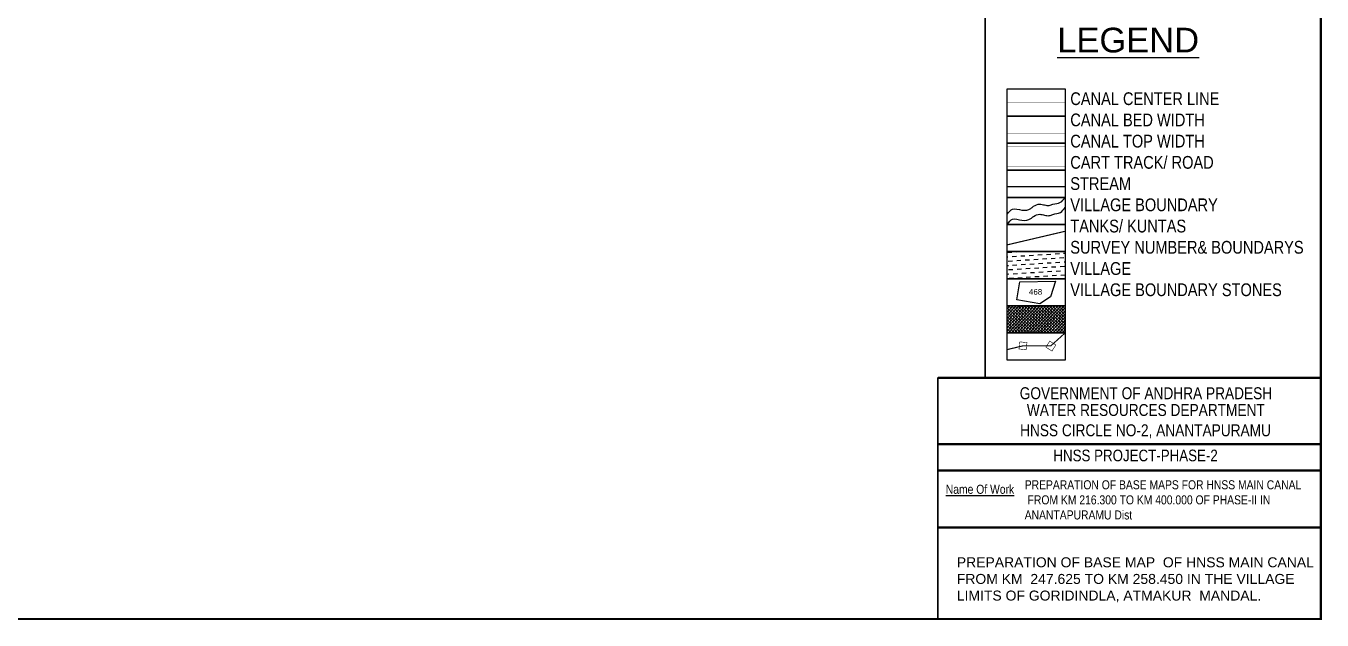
# Model space of a CAD drawing. Header units: feet. Extents: x 751091 to 766702, y 1607162 to 1618807.
# Drawn here: x 760583 to 766420, y 1607162 to 1609837 of the extents above; entities that cross this region are included whole.
import ezdxf
from ezdxf.enums import TextEntityAlignment as Align

# ---------------------------------------------------------------- set-up
doc = ezdxf.new("R2010")
doc.units = ezdxf.units.FT
doc.header["$LTSCALE"] = 15
doc.header["$MEASUREMENT"] = 0
doc.linetypes.add('ACAD_ISO02W100', pattern=[15, 12, -3])
doc.linetypes.add('HIDDEN2', pattern=[0.1875, 0.125, -0.0625])
for name, color, linetype in [('CANAL1', 7, 'Continuous'), ('FRAME 025', 7, 'Continuous'), ('PLOT NO', 7, 'Continuous'), ('ROADS', 6, 'Continuous'), ('TABLE', 7, 'Continuous'), ('tank', 4, 'Continuous'), ('TITLEBLOCK', 7, 'Continuous'), ('VILLAGE', 30, 'Continuous'), ('VILLAGE STONES', 240, 'Continuous')]:
    doc.layers.add(name, color=color, linetype=linetype)
doc.layers.add('VILLAGE BOUNDRY', color=5, linetype='HIDDEN2', lineweight=100)
doc.styles.add('A', font='arial.ttf')
doc.styles.add('ARIALN', font='ARIALN.TTF')
doc.styles.get("Standard").update_dxf_attribs({"font": 'arial.ttf'})
doc.linetypes.add('DOTS', pattern='A,1e-06,-3,["●",Standard,S=3,R=0,X=-1.25,Y=-1.25],-3', length=6.000001)

msp = doc.modelspace()

# ---------------------------------------------------------------- hatches: boundary and pattern name
at = {"layer": 'tank'}
h = msp.add_hatch(dxfattribs=at)
h.set_pattern_fill('DASH', color=256, scale=155.073203, angle=3.54054, style=0)
h.set_pattern_definition([(3.5405362, (-221914.732, -557176.16), (18.15009066, 20.54421523), [19.38415036, -19.38415036])])
h.paths.add_polyline_path([(765002.5, 1608820.9), (765262.9, 1608820.9), (765262.9, 1608698.8), (765002.5, 1608698.8)])
at = {"layer": 'VILLAGE', "linetype": 'Continuous'}
h = msp.add_hatch(dxfattribs=at)
h.set_pattern_fill('SACNCR', color=256, scale=104.157475, angle=1.53032, style=0)
h.set_pattern_definition([(46.53031993, (-221914.732, -557176.16), (-7.086664984, 6.717870275), []), (46.53031993, (-221907.829, -557175.975), (-7.086664984, 6.717870275), [0, -9.764763265])])
h.paths.add_polyline_path([(765002.5, 1608576.7), (765262.9, 1608576.7), (765262.9, 1608454.7), (765002.5, 1608454.7)])

# ---------------------------------------------------------------- linework, layer by layer
at = {"layer": 'CANAL1', "color": 1, "linetype": 'HIDDEN2', "ltscale": 100, "const_width": 1.28}
msp.add_lwpolyline([(765002.5, 1609492.5), (765262.9, 1609492.5)], dxfattribs=at)
at = {"layer": 'CANAL1', "color": 5, "ltscale": 100, "const_width": 1.28}
for points in [[(765262.9, 1609389.5), (765002.5, 1609389.5)], [(765262.9, 1609351.2), (765002.5, 1609351.2)]]:
    msp.add_lwpolyline(points, dxfattribs=at)
at = {"layer": 'CANAL1', "color": 1, "ltscale": 100, "const_width": 1.28}
for points in [[(765262.9, 1609292.9), (765002.5, 1609292.9)], [(765262.9, 1609203.6), (765002.5, 1609203.6)]]:
    msp.add_lwpolyline(points, dxfattribs=at)
at = {"layer": 'FRAME 025', "lineweight": -3, "const_width": 10.5}
for points in [[(764689.8, 1608251.9), (766415, 1608251.9)], [(764689.5, 1607954.3), (766414.7, 1607954.3)], [(764689.5, 1607835.3), (766414.7, 1607835.3)], [(764689.5, 1607578.7), (766414.7, 1607578.7)]]:
    msp.add_lwpolyline(points, dxfattribs=at)
at = {"layer": 'PLOT NO'}
for points in [[(765002.5, 1609553.5), (765262.9, 1609553.5), (765262.9, 1609431.4), (765002.5, 1609431.4)], [(765002.5, 1609431.4), (765262.9, 1609431.4), (765262.9, 1609309.3), (765002.5, 1609309.3)], [(765002.5, 1609309.3), (765262.9, 1609309.3), (765262.9, 1609187.2), (765002.5, 1609187.2)], [(765002.5, 1609187.2), (765262.9, 1609187.2), (765262.9, 1609065.1), (765002.5, 1609065.1)], [(765002.5, 1609065.1), (765262.9, 1609065.1), (765262.9, 1608943), (765002.5, 1608943)], [(765002.5, 1608943), (765262.9, 1608943), (765262.9, 1608820.9), (765002.5, 1608820.9)], [(765002.5, 1608820.9), (765262.9, 1608820.9), (765262.9, 1608698.8), (765002.5, 1608698.8)], [(765002.5, 1608698.8), (765262.9, 1608698.8), (765262.9, 1608576.7), (765002.5, 1608576.7)], [(765002.5, 1608576.7), (765262.9, 1608576.7), (765262.9, 1608454.7), (765002.5, 1608454.7)], [(765002.5, 1608454.7), (765262.9, 1608454.7), (765262.9, 1608332.6), (765002.5, 1608332.6)]]:
    msp.add_lwpolyline(points, close=True, dxfattribs=at)
at = {"layer": 'PLOT NO', "color": 6, "linetype": 'DOTS'}
msp.add_lwpolyline([(765002.5, 1609113.4), (765262.9, 1609113.4)], dxfattribs=at)
at = {"layer": 'PLOT NO'}
msp.add_lwpolyline([(765046.1, 1608604), (765059.4, 1608684.5), (765220.2, 1608688), (765197, 1608617.5), (765148.4, 1608585.2), (765046.1, 1608604)], dxfattribs=at)
at = {"layer": 'PLOT NO', "color": 4}
for points in [[(765002.5, 1608989.6), (765026.4, 1609012.6), (765068.2, 1609007.7), (765109.1, 1609015.5), (765121.1, 1609025.2), (765148.6, 1609034.6), (765170.4, 1609031), (765191.8, 1609028.8), (765208, 1609034), (765241.7, 1609043), (765262.9, 1609065.1)], [(765002.5, 1608943.8), (765026.4, 1608966.9), (765068.2, 1608962), (765109.1, 1608969.8), (765121.1, 1608979.5), (765148.6, 1608988.9), (765170.4, 1608985.3), (765191.8, 1608983.1), (765208, 1608988.2), (765241.7, 1608997.3), (765262.9, 1609019.4)]]:
    msp.add_spline(points, degree=3, dxfattribs=at)
at = {"layer": 'ROADS', "linetype": 'HIDDEN2', "ltscale": 10, "const_width": 1}
msp.add_lwpolyline([(765002.5, 1609138.9), (765262.9, 1609138.9)], dxfattribs=at)
at = {"layer": 'VILLAGE', "color": 5, "linetype": 'Continuous', "const_width": 6.42}
for points in [[(764903, 1609909.9), (766415, 1609909.9), (766415, 1608251.9), (764903, 1608251.9)], [(764689.8, 1608251.9), (766414.7, 1608251.9), (766414.7, 1607166.8), (764689.8, 1607166.8)]]:
    msp.add_lwpolyline(points, close=True, dxfattribs=at)
at = {"layer": 'VILLAGE BOUNDRY', "linetype": 'ACAD_ISO02W100', "ltscale": 2, "const_width": 5.11}
for points in [[(765002.5, 1608851.4), (765262.9, 1608912.5)], [(765002.5, 1608379.9), (765074.5, 1608396.9), (765199, 1608396.9), (765262.9, 1608454.7)]]:
    msp.add_lwpolyline(points, dxfattribs=at)
at = {"layer": 'VILLAGE STONES', "color": 5, "const_width": 10}
msp.add_lwpolyline([(751095.8, 1618802.4), (766414.7, 1618802.4), (766414.7, 1607166.8), (751095.8, 1607166.8)], close=True, dxfattribs=at)
at = {"layer": 'VILLAGE STONES', "const_width": 2.59}
for points in [[(765058.9, 1608414.7), (765091.1, 1608411.1), (765087.5, 1608378.9), (765055.3, 1608382.5)], [(765176.4, 1608390.8), (765194, 1608418), (765221.2, 1608400.4), (765203.6, 1608373.2)]]:
    msp.add_lwpolyline(points, close=True, dxfattribs=at)

# ---------------------------------------------------------------- texts
at = {"layer": 'PLOT NO'}
msp.add_text('468', height=25.53, rotation=358.68771, dxfattribs=at).set_placement((765130.1, 1608640), align=Align.MIDDLE_CENTER)
at = {"layer": 'TABLE', "extrusion": (0.000201441, 0.004807, 0.999988), "style": 'A'}
msp.add_text('%%ULEGEND', height=111.23, rotation=359.99994, dxfattribs=at).set_placement((765546.9, 1609754.2, 7892.1), align=Align.MIDDLE)
at = {"layer": 'TITLEBLOCK', "extrusion": (0.000201441, 0.004807, 0.999988), "style": 'ARIALN'}
for s, height, p in [('GOVERNMENT OF ANDHRA PRADESH ', 53.807, (765058.6, 1608137, 7876)), ('WATER RESOURCES DEPARTMENT  ', 53.807, (765090.7, 1608061.5, 7875)), ('HNSS CIRCLE NO-2, ANANTAPURAMU', 53.807, (765060.2, 1607970.2, 7874.6)), ('HNSS PROJECT-PHASE-2', 52.4, (765210.2, 1607857.5, 7876.9)), ('%%UName Of Work', 40.687, (764725.5, 1607711.2, 7877.4))]:
    msp.add_text(s, height=height, rotation=359.99994, dxfattribs=at).set_placement(p)
at = {"layer": 'TITLEBLOCK', "extrusion": (0.000201441, 0.004807, 0.999988), "attachment_point": 1, "text_direction": (1, -1e-06, -0.000201), "style": 'ARIALN'}
for s, insert, char_height, width in [('CANAL CENTER LINE \\PCANAL BED WIDTH {\\H1.5288x; }\\PCANAL TOP WIDTH {\\H1.3525x; }\\PCART TRACK/ ROAD{\\H1.4113x; }\\PSTREAM {\\H1.3917x; }\\PVILLAGE BOUNDARY{\\H1.3982x; }\\PTANKS/ KUNTAS{\\H1.3961x; }\\PSURVEY NUMBER& BOUNDARYS{\\H1.3968x; }\\PVILLAGE{\\H1.3966x; }\\PVILLAGE BOUNDARY STONES{\\H1.3966x; }', (765286.3, 1609538.3), 57.348, 1202.349), ('PREPARATION OF BASE MAPS FOR HNSS MAIN CANAL\\P FROM KM 216.300 TO KM 400.000 OF PHASE-II IN   ANANTAPURAMU Dist', (765081, 1607791.3, -4.7), 40.687, 1313.331), ('{\\fArial|b0|i0|c0|p34;PREPARATION OF BASE MAP  OF HNSS MAIN CANAL FROM KM  \\C1;247.625\\C256; TO KM \\C1;258.450 IN THE VILLAGE LIMITS OF GORIDINDLA, ATMAKUR  MANDAL.}', (764775.2, 1607444.5), 44.9451, 1682.504)]:
    msp.add_mtext(s, dxfattribs=dict(at, insert=insert, char_height=char_height, width=width))

doc.saveas('drawing.dxf')
